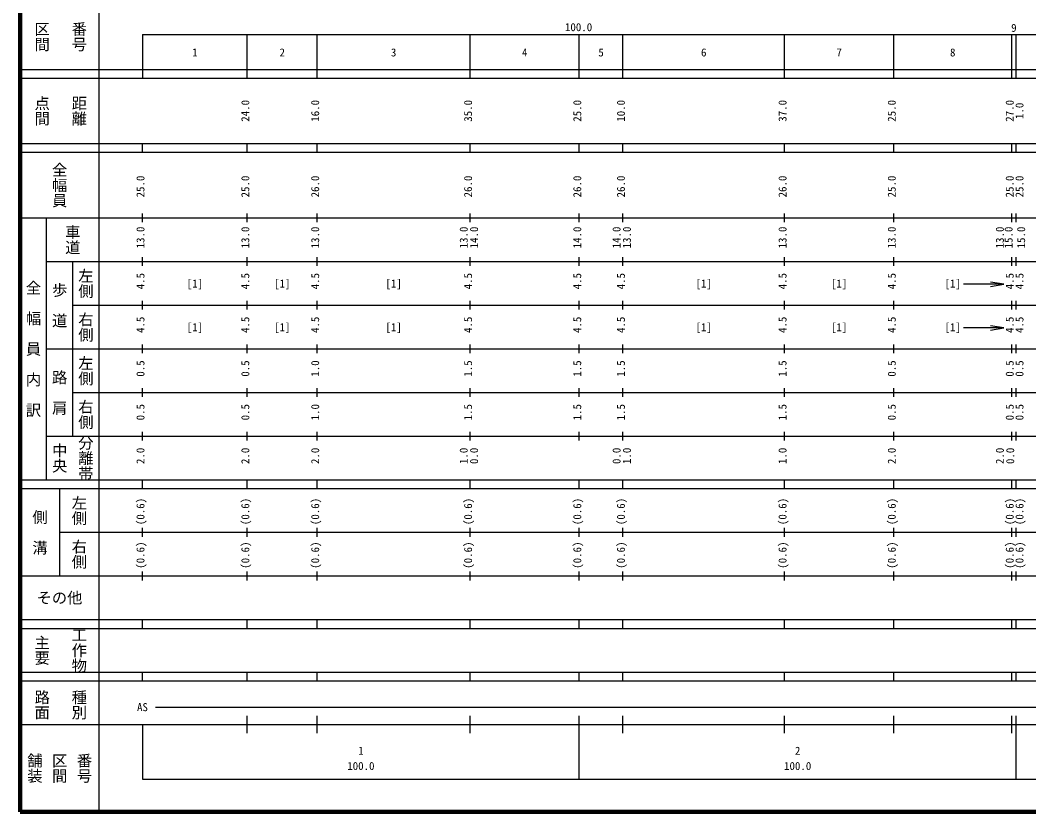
# Model space of a CAD drawing. Units: millimetres on the paper, enlarged 1000 times. Extents: x 40000 to 680000, y 20000 to 380000.
# Drawn here: x 40000 to 270923, y 20000 to 201258 of the extents above; entities that cross this region are included whole.
import ezdxf
from ezdxf.enums import TextEntityAlignment as Align

# ---------------------------------------------------------------- set-up
doc = ezdxf.new("R2010")
doc.units = ezdxf.units.MM
doc.header["$LTSCALE"] = 1000
doc.layers.add('M-TTL', color=2, linetype='Continuous', lineweight=140)
doc.layers.add('M-TTL-BAND', color=7, linetype='Continuous', lineweight=25)
doc.styles.add('@ＭＳ ゴシック', font='')
doc.styles.add('ＭＳ ゴシック', font='')
doc.styles.get('@ＭＳ ゴシック').set_extended_font_data('@MS Gothic')
doc.styles.get('ＭＳ ゴシック').set_extended_font_data('MS Gothic')

# ---------------------------------------------------------------- blocks, each defined once
blk = doc.blocks.new('open_arrow')
at = {"color": 0, "linetype": 'Continuous', "lineweight": -2}
blk.add_lwpolyline([(7.5, 1.25), (0, 0), (7.5, -1.25)], dxfattribs=at)

msp = doc.modelspace()

# ---------------------------------------------------------------- linework, layer by layer
at = {"layer": 'M-TTL'}
for p, q in [((40000, 380000), (40000, 20000)), ((40000, 20000), (680000, 20000))]:
    msp.add_line(p, q, dxfattribs=at)
at = {"layer": 'M-TTL-BAND'}
for p, q in [((58000, 370000), (58000, 20000)), ((68000, 198000), (579000, 198000)), ((68000, 198000), (68000, 188000)), ((92000, 188000), (92000, 198000)), ((108000, 188000), (108000, 198000)), ((143000, 188000), (143000, 198000)), ((168000, 188000), (168000, 198000)), ((178000, 188000), (178000, 198000)), ((215000, 188000), (215000, 198000)), ((240000, 188000), (240000, 198000)), ((267000, 188000), (267000, 198000)), ((268000, 188000), (268000, 198000)), ((40000, 190000), (579000, 190000)), ((40000, 188000), (579000, 188000)), ((40000, 173000), (579000, 173000)), ((40000, 171000), (579000, 171000)), ((68000, 171000), (68000, 173000)), ((92000, 171000), (92000, 173000)), ((108000, 171000), (108000, 173000)), ((143000, 171000), (143000, 173000)), ((168000, 171000), (168000, 173000)), ((178000, 171000), (178000, 173000)), ((215000, 171000), (215000, 173000)), ((240000, 171000), (240000, 173000)), ((267000, 171000), (267000, 173000)), ((268000, 171000), (268000, 173000)), ((40000, 156000), (579000, 156000)), ((46000, 96000), (46000, 156000)), ((68000, 155000), (68000, 157000)), ((92000, 155000), (92000, 157000)), ((108000, 155000), (108000, 157000)), ((143000, 155000), (143000, 157000)), ((168000, 155000), (168000, 157000)), ((178000, 155000), (178000, 157000)), ((215000, 155000), (215000, 157000)), ((240000, 155000), (240000, 157000)), ((267000, 155000), (267000, 157000)), ((268000, 155000), (268000, 157000)), ((46000, 146000), (579000, 146000)), ((52000, 146000), (52000, 106000)), ((68000, 145000), (68000, 147000)), ((92000, 145000), (92000, 147000)), ((108000, 145000), (108000, 147000)), ((143000, 145000), (143000, 147000)), ((168000, 145000), (168000, 147000)), ((178000, 145000), (178000, 147000)), ((215000, 145000), (215000, 147000)), ((240000, 145000), (240000, 147000)), ((267000, 145000), (267000, 147000)), ((268000, 145000), (268000, 147000)), ((265166, 140784), (255994, 140784)), ((68000, 135000), (68000, 137000)), ((92000, 135000), (92000, 137000)), ((108000, 135000), (108000, 137000)), ((143000, 135000), (143000, 137000)), ((168000, 135000), (168000, 137000)), ((178000, 135000), (178000, 137000)), ((215000, 135000), (215000, 137000)), ((240000, 135000), (240000, 137000)), ((267000, 135000), (267000, 137000)), ((268000, 135000), (268000, 137000)), ((52000, 136000), (579000, 136000)), ((265166, 130784), (255994, 130784)), ((46000, 126000), (579000, 126000)), ((68000, 125000), (68000, 127000)), ((92000, 125000), (92000, 127000)), ((108000, 125000), (108000, 127000)), ((143000, 125000), (143000, 127000)), ((168000, 125000), (168000, 127000)), ((178000, 125000), (178000, 127000)), ((215000, 125000), (215000, 127000)), ((240000, 125000), (240000, 127000)), ((267000, 125000), (267000, 127000)), ((268000, 125000), (268000, 127000)), ((52000, 116000), (579000, 116000)), ((68000, 115000), (68000, 117000)), ((92000, 115000), (92000, 117000)), ((108000, 115000), (108000, 117000)), ((143000, 115000), (143000, 117000)), ((168000, 115000), (168000, 117000)), ((178000, 115000), (178000, 117000)), ((215000, 115000), (215000, 117000)), ((240000, 115000), (240000, 117000)), ((267000, 115000), (267000, 117000)), ((268000, 115000), (268000, 117000)), ((68000, 105000), (68000, 107000)), ((92000, 105000), (92000, 107000)), ((108000, 105000), (108000, 107000)), ((143000, 105000), (143000, 107000)), ((168000, 105000), (168000, 107000)), ((178000, 105000), (178000, 107000)), ((215000, 105000), (215000, 107000)), ((240000, 105000), (240000, 107000)), ((267000, 105000), (267000, 107000)), ((268000, 105000), (268000, 107000)), ((46000, 106000), (579000, 106000)), ((40000, 96000), (579000, 96000)), ((68000, 94000), (68000, 96000)), ((92000, 94000), (92000, 96000)), ((108000, 94000), (108000, 96000)), ((143000, 94000), (143000, 96000)), ((168000, 94000), (168000, 96000)), ((178000, 94000), (178000, 96000)), ((215000, 94000), (215000, 96000)), ((240000, 94000), (240000, 96000)), ((267000, 94000), (267000, 96000)), ((268000, 94000), (268000, 96000)), ((40000, 94000), (579000, 94000)), ((49000, 94000), (49000, 74000)), ((49000, 84000), (579000, 84000)), ((68000, 83000), (68000, 85000)), ((92000, 83000), (92000, 85000)), ((108000, 83000), (108000, 85000)), ((143000, 83000), (143000, 85000)), ((168000, 83000), (168000, 85000)), ((178000, 83000), (178000, 85000)), ((215000, 83000), (215000, 85000)), ((240000, 83000), (240000, 85000)), ((267000, 83000), (267000, 85000)), ((268000, 83000), (268000, 85000)), ((40000, 74000), (579000, 74000)), ((68000, 73000), (68000, 75000)), ((92000, 73000), (92000, 75000)), ((108000, 73000), (108000, 75000)), ((143000, 73000), (143000, 75000)), ((168000, 73000), (168000, 75000)), ((178000, 73000), (178000, 75000)), ((215000, 73000), (215000, 75000)), ((240000, 73000), (240000, 75000)), ((267000, 73000), (267000, 75000)), ((268000, 73000), (268000, 75000)), ((40000, 64000), (579000, 64000)), ((68000, 62000), (68000, 64000)), ((92000, 62000), (92000, 64000)), ((108000, 62000), (108000, 64000)), ((143000, 62000), (143000, 64000)), ((168000, 62000), (168000, 64000)), ((178000, 62000), (178000, 64000)), ((215000, 62000), (215000, 64000)), ((240000, 62000), (240000, 64000)), ((267000, 62000), (267000, 64000)), ((268000, 62000), (268000, 64000)), ((40000, 62000), (579000, 62000)), ((40000, 52000), (579000, 52000)), ((68000, 50000), (68000, 52000)), ((92000, 50000), (92000, 52000)), ((108000, 50000), (108000, 52000)), ((143000, 50000), (143000, 52000)), ((168000, 50000), (168000, 52000)), ((178000, 50000), (178000, 52000)), ((215000, 50000), (215000, 52000)), ((240000, 50000), (240000, 52000)), ((267000, 50000), (267000, 52000)), ((268000, 50000), (268000, 52000)), ((40000, 50000), (579000, 50000)), ((71000, 44000), (565000, 44000)), ((92000, 38000), (92000, 42000)), ((108000, 38000), (108000, 42000)), ((143000, 38000), (143000, 42000)), ((168000, 27500), (168000, 42000)), ((178000, 38000), (178000, 42000)), ((215000, 38000), (215000, 42000)), ((240000, 38000), (240000, 42000)), ((267000, 38000), (267000, 42000)), ((268000, 27500), (268000, 42000)), ((40000, 40000), (579000, 40000)), ((68000, 40000), (68000, 27500)), ((68000, 27500), (579000, 27500))]:
    msp.add_line(p, q, dxfattribs=at)

# ---------------------------------------------------------------- block references
at = {"layer": 'M-TTL-BAND', "xscale": 400, "yscale": 400, "rotation": 180}
for p in [(265166, 140784), (265166, 130784)]:
    msp.add_blockref('open_arrow', p, dxfattribs=at)

# ---------------------------------------------------------------- texts
at = {"layer": 'M-TTL-BAND', "style": '@ＭＳ ゴシック'}
for s, p in [('区間', (45000, 197500)), ('番号', (53500, 197500)), ('点間', (45000, 180500)), ('距離', (53500, 180500)), ('全幅員', (49000, 163500)), ('車道', (52000, 151000)), ('左側', (55000, 141000)), ('全\u3000幅\u3000員\u3000内\u3000訳', (43000, 126000)), ('歩\u3000道', (49000, 136000)), ('右側', (55000, 131000)), ('左側', (55000, 121000)), ('路\u3000肩', (49000, 116000)), ('右側', (55000, 111000)), ('中央', (49000, 101000)), ('分離帯', (55000, 101000)), ('左側', (53500, 89000)), ('側\u3000溝', (44500, 84000)), ('右側', (53500, 79000)), ('主要', (45000, 57000)), ('工作物', (53500, 57000)), ('路面', (45000, 44500)), ('種別', (53500, 44500)), ('舗装', (43333, 30000)), ('区間', (49000, 30000)), ('番号', (54667, 30000))]:
    msp.add_text(s, height=2566, rotation=270, dxfattribs=at).set_placement(p, align=Align.MIDDLE_CENTER)
at = {"layer": 'M-TTL-BAND', "style": 'ＭＳ ゴシック'}
for s, p in [('100.0', (167844, 198195)), ('9', (267500, 198031)), ('1', (80000, 192405)), ('2', (100000, 192405)), ('3', (125500, 192405)), ('4', (155500, 192405)), ('5', (173000, 192405)), ('6', (196500, 192405)), ('7', (227500, 192405)), ('8', (253500, 192405)), ('[1]', (80000, 139500)), ('[1]', (100000, 139500)), ('[1]', (125500, 139500)), ('[1]', (196500, 139500)), ('[1]', (227500, 139500)), ('[1]', (253500, 139500)), ('[1]', (80000, 129500)), ('[1]', (100000, 129500)), ('[1]', (125500, 129500)), ('[1]', (196500, 129500)), ('[1]', (227500, 129500)), ('[1]', (253500, 129500)), ('AS', (68000, 42500)), ('1', (118000, 32523)), ('2', (218000, 32523)), ('100.0', (118000, 29033)), ('100.0', (218000, 29033))]:
    msp.add_text(s, height=1833, dxfattribs=at).set_placement(p, align=Align.BOTTOM_CENTER)
for s, p in [('24.0', (93000, 180500)), ('16.0', (109000, 180500)), ('35.0', (144000, 180500)), ('25.0', (169000, 180500)), ('10.0', (179000, 180500)), ('37.0', (216000, 180500)), ('25.0', (241000, 180500)), ('27.0', (268000, 180500)), ('1.0', (270250, 180500)), ('25.0', (69000, 163174)), ('25.0', (93000, 163174)), ('26.0', (109000, 163174)), ('26.0', (144000, 163174)), ('26.0', (169000, 163174)), ('26.0', (179000, 163174)), ('26.0', (216000, 163174)), ('25.0', (241000, 163174)), ('25.0', (268000, 163174)), ('25.0', (270250, 163174)), ('13.0', (69000, 151500)), ('13.0', (93000, 151500)), ('13.0', (109000, 151500)), ('13.0', (143000, 151500)), ('14.0', (145370, 151500)), ('14.0', (169000, 151500)), ('14.0', (178000, 151500)), ('13.0', (180370, 151500)), ('13.0', (216000, 151500)), ('13.0', (241000, 151500)), ('13.0', (265750, 151500)), ('15.0', (267750, 151500)), ('15.0', (270620, 151500)), ('4.5', (69000, 141500)), ('4.5', (93000, 141500)), ('4.5', (109000, 141500)), ('4.5', (144000, 141500)), ('4.5', (169000, 141500)), ('4.5', (179000, 141500)), ('4.5', (216000, 141500)), ('4.5', (241000, 141500)), ('4.5', (268000, 141500)), ('4.5', (270250, 141500)), ('4.5', (69000, 131500)), ('4.5', (93000, 131500)), ('4.5', (109000, 131500)), ('4.5', (144000, 131500)), ('4.5', (169000, 131500)), ('4.5', (179000, 131500)), ('4.5', (216000, 131500)), ('4.5', (241000, 131500)), ('4.5', (268000, 131500)), ('4.5', (270250, 131500)), ('0.5', (69000, 121500)), ('0.5', (93000, 121500)), ('1.0', (109000, 121500)), ('1.5', (144000, 121500)), ('1.5', (169000, 121500)), ('1.5', (179000, 121500)), ('1.5', (216000, 121500)), ('0.5', (241000, 121500)), ('0.5', (268000, 121500)), ('0.5', (270250, 121500)), ('0.5', (69000, 111500)), ('0.5', (93000, 111500)), ('1.0', (109000, 111500)), ('1.5', (144000, 111500)), ('1.5', (169000, 111500)), ('1.5', (179000, 111500)), ('1.5', (216000, 111500)), ('0.5', (241000, 111500)), ('0.5', (268000, 111500)), ('0.5', (270250, 111500)), ('2.0', (69000, 101500)), ('2.0', (93000, 101500)), ('2.0', (109000, 101500)), ('1.0', (143000, 101500)), ('0.0', (145370, 101500)), ('0.0', (178000, 101500)), ('1.0', (180370, 101500)), ('1.0', (216000, 101500)), ('2.0', (241000, 101500)), ('2.0', (265750, 101500)), ('0.0', (268120, 101500)), ('(0.6)', (69000, 88764)), ('(0.6)', (93000, 88764)), ('(0.6)', (109000, 88764)), ('(0.6)', (144000, 88764)), ('(0.6)', (169000, 88764)), ('(0.6)', (179000, 88764)), ('(0.6)', (216000, 88764)), ('(0.6)', (241000, 88764)), ('(0.6)', (268000, 88764)), ('(0.6)', (270250, 88764)), ('(0.6)', (69000, 78764)), ('(0.6)', (93000, 78764)), ('(0.6)', (109000, 78764)), ('(0.6)', (144000, 78764)), ('(0.6)', (169000, 78764)), ('(0.6)', (179000, 78764)), ('(0.6)', (216000, 78764)), ('(0.6)', (241000, 78764)), ('(0.6)', (268000, 78764)), ('(0.6)', (270250, 78764))]:
    msp.add_text(s, height=1833, rotation=90, dxfattribs=at).set_placement(p, align=Align.BOTTOM_CENTER)
msp.add_text('その他', height=2566, dxfattribs=at).set_placement((49000, 69000), align=Align.MIDDLE_CENTER)

doc.saveas('drawing.dxf')
